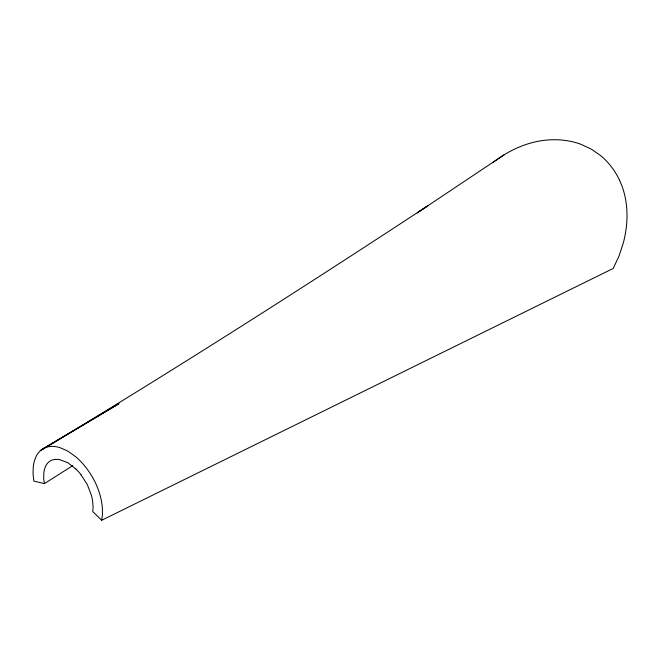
<?xml version="1.0" encoding="UTF-8"?>
<svg xmlns="http://www.w3.org/2000/svg" width="660" height="660" viewBox="0 0 660 660"><rect width="100%" height="100%" fill="white"/><g stroke="black" fill="none" stroke-linecap="round" stroke-linejoin="round"><path stroke-width="0.99" d="M81.073 474.87L87.359 484.688L91.418 495.421A40.829 22.324 59.2 0 1 92.598 500.816L93.118 507.383L92.697 511.5L101.673 520.278L102.498 514.181L102.341 507.334A52.635 30.393 60 0 0 99.99 494.909C97.234 485.215 92.54 476.108 86.41 468.113A50.688 29.263 60 0 0 75.562 456.629L67.774 451.085L59.994 447.645A50.688 29.263 60 0 0 49.145 446.606C42.925 447.332 37.785 451.984 35.566 457.71A52.635 30.393 60 0 0 33.214 467.42L33.058 474.094L33.883 481.14L44.41 483.623L72.831 465.589M504.199 154.77L417.301 212.8L428.15 205.573C300.349 289.517 171.402 371.72 40.408 450.607L119.031 403.697L43.007 448.709M101.673 520.278L613.231 268.438L619.022 256.006L623.296 243.02A106.161 86.41 -52.2 0 0 626.851 220.984C627.652 207.108 625.49 192.951 619.567 180.312M75.958 469.111L67.757 462.668L59.598 459.624A38.115 21.582 58.9 0 0 54.557 459.517C49.698 459.871 45.977 463.897 44.789 468.443A40.813 23.174 57.7 0 0 43.849 472.626L43.7 478.83L44.41 483.623M619.567 180.312A103.108 83.927 -52.2 0 0 600.88 155.801L591.484 149.226L581.006 144.325A103.125 83.944 -52.2 0 0 549.499 139.87C534.955 140.687 520.814 145.365 508.151 152.452A106.153 86.402 -52.2 0 0 492.805 162.673M75.974 469.054A38.107 21.425 59.2 0 1 81.106 474.82"/></g></svg>
